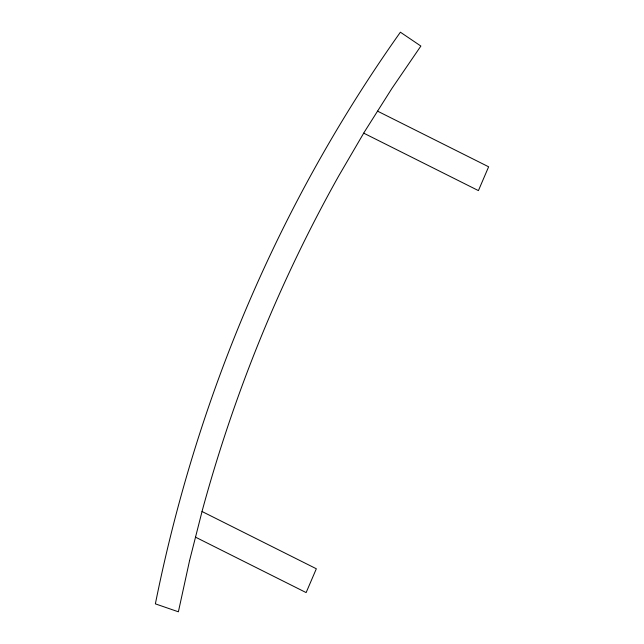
<?xml version="1.0" encoding="UTF-8"?>
<svg xmlns="http://www.w3.org/2000/svg" width="644" height="644" viewBox="0 0 644 644"><rect width="100%" height="100%" fill="white"/><g stroke="black" fill="none" stroke-linecap="round" stroke-linejoin="round"><path stroke-width="0.97" d="M377.553 111.154L488.627 166.796L478.42 190.608L363.707 133.147M202.039 511.505L316.341 568.765L306.133 592.585L195.518 537.168M189.578 560.538L178.388 611.8L155.373 603.863A2390.81 1870.184 32.1 0 1 400.391 32.2L420.87 46.054L391.93 88.413L364.512 131.77L338.647 176.07A2366.072 1850.832 32.1 0 0 202.441 509.903L189.578 560.538"/></g></svg>
